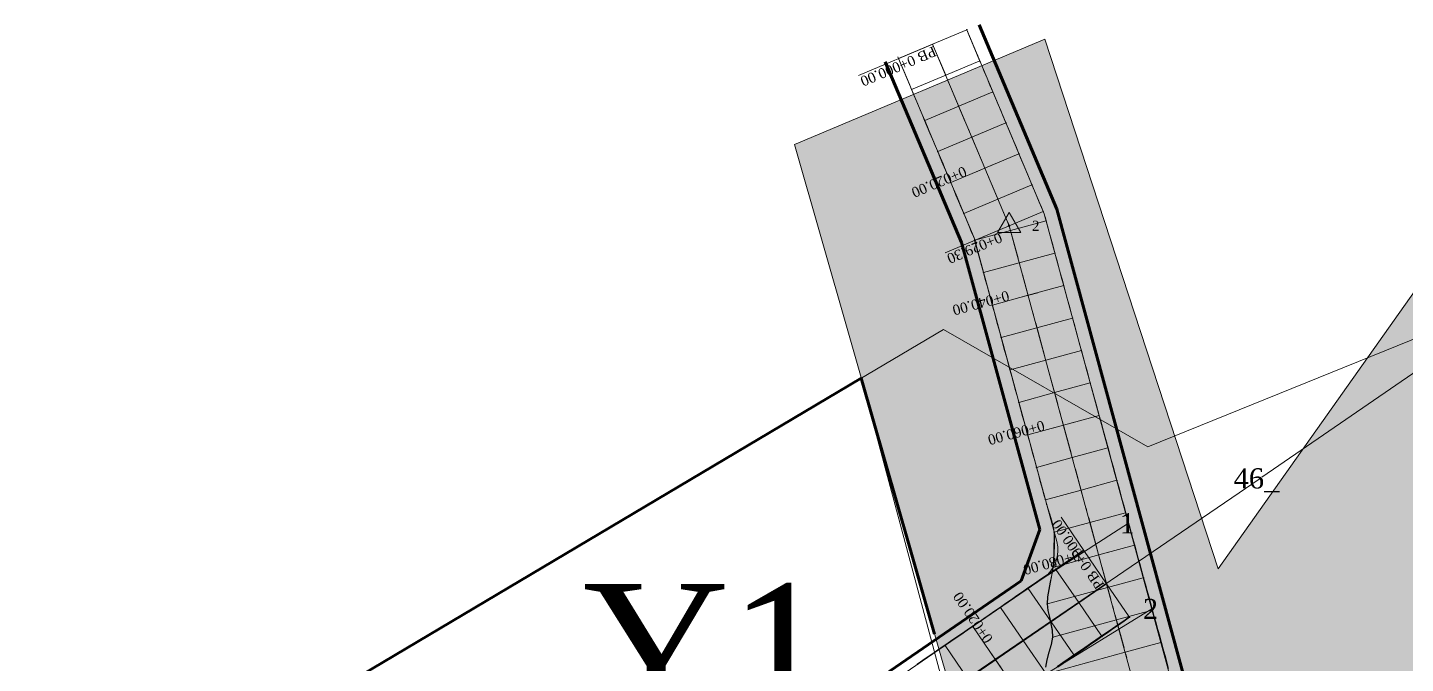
# Model space of a CAD drawing. Header units: metres. Extents: x 478603 to 489313, y 4282657 to 4289463.
# Drawn here: x 480207.3 to 480412.3, y 4287892.3 to 4287986.8 of the extents above; entities that cross this region are included whole.
import ezdxf

# ---------------------------------------------------------------- set-up
doc = ezdxf.new("R2010")
doc.units = ezdxf.units.M
doc.layers.get('0').update_dxf_attribs({"color": 5, "lineweight": 0})
for name, color, linetype, lineweight in [('102', 18, 'Continuous', 50), ('ADAKENARI', 18, 'Continuous', 0), ('EKS_2', 5, 'Continuous', 0), ('EKSENLER', 3, 'Continuous', 0), ('EYLUL_REV', 8, 'Continuous', 0), ('HAT_ENERJI_NAKIL_HAT', 18, 'Continuous', 0), ('HDA_2', 30, 'Continuous', 0), ('HDO_2', 30, 'Continuous', 0), ('K_EKS', 5, 'Continuous', 0), ('K_HDA', 30, 'Continuous', 0), ('K_HDO', 30, 'Continuous', 0), ('K_KDA', 150, 'Continuous', 20), ('K_KDO', 150, 'Continuous', 20), ('K_KYA', 1, 'Continuous', 20), ('K_KYO', 1, 'Continuous', 20), ('K_YKA', 33, 'Continuous', 0), ('K_YKO', 33, 'Continuous', 0), ('KALDIRIM', 11, 'Continuous', 0), ('KYA_2', 1, 'Continuous', 20), ('KYO_2', 1, 'Continuous', 20), ('PL_ALİNMAN', 1, 'Continuous', 0), ('PL_ENKESIT', 1, 'Continuous', 0), ('PL_KM', 4, 'Continuous', 0), ('PL_KMYAZI', 30, 'Continuous', 0), ('PL_SEMBOL', 7, 'Continuous', 0), ('PL_SOME', 7, 'Continuous', 0), ('PL_TOTFKM', 7, 'Continuous', 0), ('RAKORDMAN', 3, 'Continuous', 0), ('REVIZE_ONERI_KAM_SNR', 9, 'Continuous', 0), ('SEV_KYA_HDA', 3, 'Continuous', 0), ('SEV_KYA_YKA', 3, 'Continuous', 0), ('SEV_KYO_HDO', 3, 'Continuous', 0), ('SEV_YKA_KDA', 3, 'Continuous', 0), ('SEV_YKO_KDO', 3, 'Continuous', 0), ('SNR_PLANONAMAA', 233, 'Continuous', 0), ('YKA_2', 33, 'Continuous', 0), ('YKO_2', 33, 'Continuous', 0)]:
    doc.layers.add(name, color=color, linetype=linetype, lineweight=lineweight)
doc.styles.get("Standard").update_dxf_attribs({"font": 'times.ttf'})

# ---------------------------------------------------------------- blocks, each defined once
blk = doc.blocks.new('3')
at = {"layer": 'PL_SEMBOL'}
for p, q in [((0, 2), (-1.75, -1)), ((0.125, 0.125), (-0.125, -0.125)), ((-0.125, 0.125), (0.125, -0.125)), ((1.75, -1), (0, 2)), ((-1.75, -1), (1.75, -1))]:
    blk.add_line(p, q, dxfattribs=at)

msp = doc.modelspace()

# ---------------------------------------------------------------- hatches: boundary and pattern name
at = {"layer": 'REVIZE_ONERI_KAM_SNR'}
msp.add_hatch(color=256, dxfattribs=at).paths.add_polyline_path([(480391.37, 4287736.67), (479958.38, 4287021.55), (479846.66, 4286823.22), (479817.89, 4286807.32), (479678.54, 4286593.14), (479667.02, 4286563.36), (479171.87, 4285664.49), (479060.05, 4285423.5), (478955.18, 4285211.94), (478971.57, 4285181.44), (478973.58, 4285138.06), (478896.83, 4284994.41), (478884.26, 4284953.22), (478871.38, 4284822.15), (478829.64, 4284818.29), (478829.64, 4284859.4), (478806.79, 4284865.48), (478716.87, 4284674.35), (478705.55, 4284645.23), (478602.86, 4284697.15), (478665.09, 4284834.56), (478661.84, 4284859.59), (478721.27, 4284982.03), (478734.09, 4284989.86), (478857.78, 4285241.35), (478838.86, 4285277.85), (478831.67, 4285382.6), (478866.61, 4285387.39), (478882.65, 4285289.09), (479341.44, 4286225.89), (479492.42, 4286515.34), (479668.69, 4286852.71), (479834.72, 4287134.36), (480316.15, 4287820.51), (480353.75, 4287856.55), (480321.39, 4287969.42), (480358.64, 4287985.06), (480384.47, 4287906.35), (480463.86, 4288018.44), (480598.66, 4288207.44), (480775.09, 4288481.28), (480856.22, 4288581.77), (481195.87, 4289025.92), (481277.92, 4288967.09), (481191.32, 4288856.62), (480684.78, 4288177.97), (480420.91, 4287781.11), (480447.15, 4287667.53), (480456.56, 4287584.46), (480422.31, 4287581.55), (480417.61, 4287623.09), (480404.49, 4287679.88)])

# ---------------------------------------------------------------- linework, layer by layer
at = {"layer": '102'}
msp.add_line((480209.66, 4287862.51), (480331.35, 4287934.69), dxfattribs=at)
at = {"layer": 'ADAKENARI', "lineweight": 158}
for p, q in [((480360.46, 4287959.78), (480348.9, 4287987.19)), ((480334.92, 4287981.72), (480346.25, 4287954.87)), ((480430.83, 4287701.36), (480360.46, 4287959.78)), ((480346.25, 4287954.87), (480357.94, 4287912.19)), ((480357.94, 4287912.19), (480355.14, 4287904.54)), ((480355.14, 4287904.54), (479878.29, 4287578.03))]:
    msp.add_line(p, q, dxfattribs=at)
at = {"layer": 'ADAKENARI', "lineweight": 100}
for p, q in [((480338.49, 4287909.79), (480331.35, 4287934.69)), ((480342.26, 4287896.63), (480338.49, 4287909.79))]:
    msp.add_line(p, q, dxfattribs=at)
at = {"layer": 'EKS_2'}
for p in [(480367.84, 4287904.14, 948.43), (480363.71, 4287901.32, 948.29), (480359.58, 4287898.49, 948.16), (480355.46, 4287895.67, 948.02), (480351.33, 4287892.84, 947.88)]:
    msp.add_point(p, dxfattribs=at)
at = {"layer": 'EKSENLER'}
for p, q in [((480353.35, 4287957.33), (480341.97, 4287984.32)), ((480423.55, 4287699.54), (480353.35, 4287957.33)), ((480367.84, 4287904.14), (479880.57, 4287570.5))]:
    msp.add_line(p, q, dxfattribs=at)
at = {"layer": 'EYLUL_REV'}
msp.add_polyline3d([(480471.2, 4287963.81, 0), (480411.06, 4287939.5, 0), (480373.98, 4287924.5, 0), (480343.57, 4287941.93, 0), (480328.51, 4287933.01, 0), (480209.66, 4287862.51, 0), (480158.62, 4287831.09, 0), (480107.09, 4287807.39, 0), (480075.62, 4287803.99, 0), (480036.9, 4287812.39, 0), (480027.31, 4287755.83, 0), (480036.68, 4287750.07, 0), (480014.07, 4287680.27, 0), (479997.78, 4287687.52, 0), (479973.31, 4287684.95, 0), (479956.49, 4287684.74, 0), (479950.87, 4287676.06, 0), (479887.55, 4287640.8, 0), (479851.11, 4287601.91, 0)], dxfattribs=at)
at = {"layer": 'HAT_ENERJI_NAKIL_HAT'}
for p, q in [((480548.88, 4288028.54, 119.22), (480390.96, 4287919.96, 119.22)), ((480390.69, 4287919.79, 119.22), (480231.92, 4287811.6, 119.22))]:
    msp.add_line(p, q, dxfattribs=at)
at = {"layer": 'HDA_2'}
msp.add_polyline3d([(480364.44, 4287909.1, 948.26), (480363.61, 4287908.54, 948.23), (480362.79, 4287907.97, 948.2), (480361.96, 4287907.41, 948.18), (480361.14, 4287906.84, 948.15), (480360.31, 4287906.28, 948.12), (480359.49, 4287905.71, 948.09), (480358.66, 4287905.15, 948.07), (480357.84, 4287904.58, 948.04), (480357.01, 4287904.02, 948.01), (480356.19, 4287903.45, 947.99), (480355.36, 4287902.89, 947.96), (480354.54, 4287902.32, 947.93), (480353.71, 4287901.76, 947.9), (480352.89, 4287901.19, 947.88), (480352.06, 4287900.63, 947.85), (480351.24, 4287900.06, 947.82), (480350.41, 4287899.5, 947.79), (480349.59, 4287898.93, 947.77), (480348.76, 4287898.37, 947.74), (480347.94, 4287897.8, 947.71), (480347.11, 4287897.24, 947.68), (480346.29, 4287896.67, 947.66), (480345.46, 4287896.11, 947.63), (480344.64, 4287895.54, 947.6), (480343.81, 4287894.98, 947.58), (480342.99, 4287894.41, 947.55), (480342.16, 4287893.85, 947.52), (480341.34, 4287893.28, 947.49), (480340.51, 4287892.72, 947.47), (480339.69, 4287892.15, 947.44)], dxfattribs=at)
for p in [(480364.44, 4287909.1, 948.26), (480360.31, 4287906.28, 948.12), (480356.19, 4287903.45, 947.99), (480352.06, 4287900.63, 947.85), (480347.94, 4287897.8, 947.71), (480343.81, 4287894.98, 947.58)]:
    msp.add_point(p, dxfattribs=at)
at = {"layer": 'HDO_2'}
msp.add_polyline3d([(480371.23, 4287899.18, 948.26), (480370.41, 4287898.62, 948.23), (480369.58, 4287898.05, 948.2), (480368.76, 4287897.49, 948.18), (480367.93, 4287896.92, 948.15), (480367.11, 4287896.36, 948.12), (480366.28, 4287895.79, 948.09), (480365.46, 4287895.23, 948.07), (480364.63, 4287894.66, 948.04), (480363.8, 4287894.1, 948.01), (480362.98, 4287893.53, 947.99), (480362.15, 4287892.97, 947.96), (480361.33, 4287892.4, 947.93), (480360.5, 4287891.84, 947.9)], dxfattribs=at)
for p in [(480371.23, 4287899.18, 948.26), (480367.11, 4287896.36, 948.12), (480362.98, 4287893.53, 947.99)]:
    msp.add_point(p, dxfattribs=at)
at = {"layer": 'K_EKS'}
for p in [(480341.97, 4287984.32, 947.52), (480343.91, 4287979.71, 947.57), (480345.85, 4287975.11, 947.63), (480347.8, 4287970.5, 947.68), (480349.74, 4287965.89, 947.74), (480351.68, 4287961.29, 947.79), (480353.35, 4287957.33, 947.84), (480353.54, 4287956.65, 947.84), (480354.85, 4287951.82, 947.9), (480356.17, 4287947, 947.95), (480357.48, 4287942.18, 948.01), (480358.8, 4287937.35, 948.06), (480360.11, 4287932.53, 948.11), (480361.43, 4287927.7, 948.17), (480362.74, 4287922.88, 948.22), (480364.06, 4287918.06, 948.28), (480365.37, 4287913.23, 948.35), (480366.69, 4287908.41, 948.46), (480368, 4287903.58, 948.58), (480369.32, 4287898.76, 948.73), (480370.63, 4287893.94, 948.91)]:
    msp.add_point(p, dxfattribs=at)
at = {"layer": 'K_HDA'}
msp.add_polyline3d([(480360.02, 4287911.88, 948.29), (480360.05, 4287911.78, 948.19), (480360.03, 4287910.74, 948.21), (480360.02, 4287909.7, 948.22), (480360, 4287908.66, 948.24), (480359.97, 4287907.61, 948.25), (480359.88, 4287906.55, 948.27), (480359.72, 4287905.47, 948.28), (480359.51, 4287904.38, 948.3), (480359.3, 4287903.28, 948.32), (480359.12, 4287902.2, 948.33), (480359.05, 4287901.14, 948.35), (480359.16, 4287900.14, 948.38), (480359.38, 4287899.16, 948.4), (480359.61, 4287898.19, 948.43), (480359.81, 4287897.2, 948.46), (480359.86, 4287896.18, 948.49), (480359.65, 4287895.09, 948.51), (480359.31, 4287893.96, 948.54), (480358.98, 4287892.83, 948.57), (480358.81, 4287891.75, 948.6)], dxfattribs=at)
for p in [(480360.05, 4287911.78, 948.19), (480359.88, 4287906.55, 948.27), (480359.05, 4287901.14, 948.35), (480359.86, 4287896.18, 948.49)]:
    msp.add_point(p, dxfattribs=at)
at = {"layer": 'K_HDO'}
for points in [[(480347.05, 4287986.46, 947.36), (480348.11, 4287983.95, 947.47)], [(480367.38, 4287926.82, 948.1), (480368.06, 4287924.33, 948.06), (480368.32, 4287923.36, 948.07), (480368.58, 4287922.4, 948.08), (480368.85, 4287921.43, 948.09), (480369.11, 4287920.47, 948.11), (480369.37, 4287919.5, 948.12), (480369.64, 4287918.54, 948.13), (480369.9, 4287917.57, 948.15), (480370.16, 4287916.61, 948.16), (480370.42, 4287915.65, 948.18), (480370.69, 4287914.68, 948.19), (480370.95, 4287913.72, 948.21), (480371.21, 4287912.75, 948.24), (480371.48, 4287911.79, 948.26), (480371.74, 4287910.82, 948.28), (480372, 4287909.86, 948.3), (480372.27, 4287908.89, 948.32), (480372.53, 4287907.93, 948.35), (480372.79, 4287906.96, 948.37), (480373.05, 4287906, 948.4), (480373.32, 4287905.03, 948.42), (480373.58, 4287904.07, 948.45), (480373.84, 4287903.1, 948.48), (480374.11, 4287902.14, 948.51), (480374.37, 4287901.17, 948.54), (480374.63, 4287900.21, 948.57), (480374.89, 4287899.24, 948.61), (480375.16, 4287898.28, 948.64), (480375.42, 4287897.31, 948.68), (480375.68, 4287896.35, 948.71), (480375.95, 4287895.38, 948.75), (480376.21, 4287894.42, 948.79), (480376.47, 4287893.45, 948.83), (480376.74, 4287892.49, 948.87), (480377, 4287891.52, 948.91)]]:
    msp.add_polyline3d(points, dxfattribs=at)
for p in [(480347.05, 4287986.46, 947.36), (480368.06, 4287924.33, 948.06), (480369.37, 4287919.5, 948.12), (480370.69, 4287914.68, 948.19), (480372, 4287909.86, 948.3), (480373.32, 4287905.03, 948.42), (480374.63, 4287900.21, 948.57), (480375.95, 4287895.38, 948.75)]:
    msp.add_point(p, dxfattribs=at)
at = {"layer": 'K_KDA'}
msp.add_polyline3d([(480336.9, 4287982.18, 947.35), (480337.29, 4287981.26, 947.34), (480337.67, 4287980.34, 947.34), (480338.06, 4287979.42, 947.33), (480338.45, 4287978.49, 947.32), (480338.84, 4287977.57, 947.32), (480339.22, 4287976.65, 947.31), (480339.61, 4287975.73, 947.31), (480340, 4287974.81, 947.31), (480340.39, 4287973.89, 947.3), (480340.78, 4287972.96, 947.3), (480341.16, 4287972.04, 947.3), (480341.55, 4287971.12, 947.29), (480341.94, 4287970.2, 947.29), (480342.33, 4287969.28, 947.29), (480342.72, 4287968.36, 947.29), (480343.1, 4287967.44, 947.29), (480343.49, 4287966.51, 947.29), (480343.88, 4287965.59, 947.29), (480344.27, 4287964.67, 947.3), (480344.66, 4287963.75, 947.3), (480345.05, 4287962.83, 947.3), (480345.44, 4287961.9, 947.31), (480345.83, 4287960.98, 947.31), (480346.21, 4287960.06, 947.31), (480346.6, 4287959.14, 947.31), (480346.98, 4287958.24, 947.31), (480347.35, 4287957.35, 947.32), (480347.71, 4287956.49, 947.32), (480348.04, 4287955.72, 947.32), (480348.27, 4287955.18, 947.32), (480348.32, 4287955.06, 947.32), (480348.28, 4287955.16, 947.32), (480348.22, 4287955.31, 947.32), (480348.18, 4287955.38, 947.32), (480348.21, 4287955.2, 947.32), (480348.39, 4287954.51, 947.33), (480348.65, 4287953.55, 947.33), (480348.94, 4287952.5, 947.34), (480349.24, 4287951.42, 947.35), (480349.52, 4287950.37, 947.36), (480349.8, 4287949.37, 947.37), (480350.06, 4287948.41, 947.38), (480350.32, 4287947.45, 947.39), (480350.58, 4287946.5, 947.4), (480350.84, 4287945.55, 947.41), (480351.1, 4287944.59, 947.42), (480351.36, 4287943.62, 947.43), (480351.63, 4287942.66, 947.45), (480351.89, 4287941.69, 947.46), (480352.15, 4287940.72, 947.47), (480352.42, 4287939.76, 947.49), (480352.68, 4287938.79, 947.52), (480352.94, 4287937.83, 947.54), (480353.21, 4287936.86, 947.56), (480353.47, 4287935.9, 947.59), (480353.73, 4287934.93, 947.6), (480354, 4287933.97, 947.62), (480354.26, 4287933.01, 947.64), (480354.52, 4287932.04, 947.65), (480354.78, 4287931.08, 947.67), (480355.05, 4287930.11, 947.69), (480355.31, 4287929.14, 947.71), (480355.57, 4287928.18, 947.73), (480355.84, 4287927.21, 947.75), (480356.1, 4287926.25, 947.77), (480356.36, 4287925.3, 947.81), (480356.62, 4287924.34, 947.84), (480356.88, 4287923.38, 947.87), (480357.15, 4287922.42, 947.9), (480357.42, 4287921.43, 947.93), (480357.7, 4287920.4, 947.97), (480357.99, 4287919.35, 948), (480358.27, 4287918.32, 948.04), (480358.53, 4287917.36, 948.07), (480358.74, 4287916.61, 948.09), (480358.84, 4287916.23, 948.14), (480358.89, 4287916.06, 948.16), (480358.91, 4287915.97, 948.17), (480358.93, 4287915.9, 948.17), (480358.95, 4287915.84, 948.18)], dxfattribs=at)
for p in [(480336.9, 4287982.18, 947.35), (480338.84, 4287977.57, 947.32), (480340.78, 4287972.96, 947.3), (480342.72, 4287968.36, 947.29), (480344.66, 4287963.75, 947.3), (480346.6, 4287959.14, 947.31), (480348.21, 4287955.2, 947.32), (480348.27, 4287955.18, 947.32), (480349.52, 4287950.37, 947.36), (480350.84, 4287945.55, 947.41), (480352.15, 4287940.72, 947.47), (480353.47, 4287935.9, 947.59), (480354.78, 4287931.08, 947.67), (480356.1, 4287926.25, 947.77), (480357.42, 4287921.43, 947.93), (480358.74, 4287916.61, 948.09)]:
    msp.add_point(p, dxfattribs=at)
at = {"layer": 'K_KDO'}
msp.add_polyline3d([(480348.96, 4287981.9, 947.46), (480348.92, 4287982, 947.45), (480348.88, 4287982.08, 947.45), (480348.86, 4287982.14, 947.44), (480348.87, 4287982.11, 947.44), (480348.98, 4287981.85, 947.41), (480349.27, 4287981.17, 947.4), (480349.65, 4287980.25, 947.39), (480350.07, 4287979.26, 947.37), (480350.5, 4287978.24, 947.35), (480350.92, 4287977.24, 947.33), (480351.32, 4287976.29, 947.32), (480351.71, 4287975.37, 947.3), (480352.1, 4287974.46, 947.28), (480352.48, 4287973.55, 947.26), (480352.87, 4287972.64, 947.24), (480353.25, 4287971.72, 947.22), (480353.64, 4287970.8, 947.19), (480354.03, 4287969.88, 947.17), (480354.42, 4287968.95, 947.14), (480354.81, 4287968.03, 947.11), (480355.2, 4287967.1, 947.12), (480355.59, 4287966.18, 947.12), (480355.98, 4287965.25, 947.12), (480356.37, 4287964.33, 947.12), (480356.75, 4287963.42, 947.12), (480357.13, 4287962.55, 947.13), (480357.49, 4287961.69, 947.15), (480357.84, 4287960.86, 947.16), (480358.16, 4287960.09, 947.18), (480358.42, 4287959.47, 947.19), (480358.56, 4287959.12, 947.19), (480358.62, 4287958.91, 947.2), (480358.67, 4287958.74, 947.2), (480358.74, 4287958.51, 947.21), (480358.85, 4287958.09, 947.21), (480359.05, 4287957.33, 947.23), (480359.32, 4287956.37, 947.26), (480359.6, 4287955.34, 947.28), (480359.88, 4287954.3, 947.31), (480360.16, 4287953.27, 947.33), (480360.43, 4287952.28, 947.35), (480360.69, 4287951.31, 947.36), (480360.96, 4287950.36, 947.38), (480361.22, 4287949.4, 947.39), (480361.48, 4287948.45, 947.41), (480361.74, 4287947.48, 947.43), (480362, 4287946.52, 947.45), (480362.26, 4287945.55, 947.47), (480362.53, 4287944.59, 947.49), (480362.79, 4287943.62, 947.51), (480363.05, 4287942.66, 947.54), (480363.32, 4287941.69, 947.57), (480363.58, 4287940.72, 947.6), (480363.84, 4287939.76, 947.63), (480364.11, 4287938.8, 947.66), (480364.37, 4287937.84, 947.7), (480364.63, 4287936.89, 947.73), (480364.89, 4287935.93, 947.76), (480365.15, 4287934.97, 947.79), (480365.42, 4287933.97, 947.83), (480365.7, 4287932.93, 947.86), (480365.99, 4287931.87, 947.9), (480366.28, 4287930.82, 947.93), (480366.54, 4287929.87, 947.97), (480366.73, 4287929.15, 947.99), (480366.81, 4287928.87, 948.02), (480366.82, 4287928.84, 948.03), (480366.8, 4287928.89, 948.04), (480366.78, 4287928.97, 948.05), (480366.76, 4287929.07, 948.06)], dxfattribs=at)
for p in [(480348.98, 4287981.85, 947.41), (480350.92, 4287977.24, 947.33), (480352.87, 4287972.64, 947.24), (480354.81, 4287968.03, 947.11), (480356.75, 4287963.42, 947.12), (480358.42, 4287959.47, 947.19), (480358.85, 4287958.09, 947.21), (480360.16, 4287953.27, 947.33), (480361.48, 4287948.45, 947.41), (480362.79, 4287943.62, 947.51), (480364.11, 4287938.8, 947.66), (480365.42, 4287933.97, 947.83), (480366.73, 4287929.15, 947.99)]:
    msp.add_point(p, dxfattribs=at)
at = {"layer": 'K_KYA'}
msp.add_polyline3d([(480358.95, 4287915.84, 948.18), (480359.19, 4287915.06, 948.2), (480359.44, 4287914.27, 948.22), (480359.67, 4287913.47, 948.24), (480359.88, 4287912.65, 948.26), (480360.04, 4287911.78, 948.29), (480360.08, 4287910.8, 948.33), (480360.07, 4287909.76, 948.37), (480360.03, 4287908.7, 948.41), (480359.97, 4287907.63, 948.45), (480359.86, 4287906.55, 948.5), (480359.68, 4287905.46, 948.57), (480359.47, 4287904.36, 948.64), (480359.25, 4287903.27, 948.72), (480359.07, 4287902.18, 948.79), (480359, 4287901.13, 948.86), (480359.11, 4287900.13, 948.87), (480359.33, 4287899.15, 948.88), (480359.57, 4287898.18, 948.89), (480359.77, 4287897.19, 948.91), (480359.82, 4287896.17, 948.92), (480359.61, 4287895.08, 948.95), (480359.27, 4287893.95, 948.99), (480358.94, 4287892.82, 949.03), (480358.76, 4287891.74, 949.06)], dxfattribs=at)
for p in [(480360.04, 4287911.78, 948.29), (480359.86, 4287906.55, 948.5), (480359, 4287901.13, 948.86), (480359.82, 4287896.17, 948.92)]:
    msp.add_point(p, dxfattribs=at)
at = {"layer": 'K_KYO'}
for points in [[(480347.06, 4287986.47, 947.48), (480348.96, 4287981.9, 947.46)], [(480366.76, 4287929.07, 948.06), (480367.02, 4287928.12, 948.08), (480367.28, 4287927.18, 948.1), (480367.54, 4287926.23, 948.12), (480367.8, 4287925.28, 948.14), (480368.07, 4287924.33, 948.16), (480368.33, 4287923.37, 948.18), (480368.59, 4287922.41, 948.2), (480368.86, 4287921.44, 948.22), (480369.12, 4287920.47, 948.24), (480369.39, 4287919.51, 948.26), (480369.65, 4287918.54, 948.29), (480369.91, 4287917.58, 948.31), (480370.18, 4287916.61, 948.34), (480370.44, 4287915.65, 948.36), (480370.71, 4287914.69, 948.39), (480370.97, 4287913.72, 948.44), (480371.24, 4287912.76, 948.49), (480371.5, 4287911.79, 948.54), (480371.77, 4287910.83, 948.59), (480372.04, 4287909.87, 948.64), (480372.3, 4287908.9, 948.69), (480372.57, 4287907.94, 948.73), (480372.83, 4287906.97, 948.78), (480373.1, 4287906.01, 948.83), (480373.36, 4287905.04, 948.88), (480373.63, 4287904.08, 948.94), (480373.89, 4287903.12, 949), (480374.16, 4287902.15, 949.05), (480374.42, 4287901.19, 949.11), (480374.69, 4287900.22, 949.17), (480374.95, 4287899.26, 949.22), (480375.22, 4287898.3, 949.27), (480375.48, 4287897.33, 949.32), (480375.75, 4287896.37, 949.37), (480376.01, 4287895.4, 949.42), (480376.28, 4287894.44, 949.48), (480376.54, 4287893.47, 949.53), (480376.81, 4287892.51, 949.59), (480377.07, 4287891.54, 949.65)]]:
    msp.add_polyline3d(points, dxfattribs=at)
for p in [(480347.06, 4287986.47, 947.48), (480368.07, 4287924.33, 948.16), (480369.39, 4287919.51, 948.26), (480370.71, 4287914.69, 948.39), (480372.04, 4287909.87, 948.64), (480373.36, 4287905.04, 948.88), (480374.69, 4287900.22, 949.17), (480376.01, 4287895.4, 949.42)]:
    msp.add_point(p, dxfattribs=at)
at = {"layer": 'K_YKA'}
msp.add_polyline3d([(480336.9, 4287982.18, 947.41), (480337.29, 4287981.26, 947.42), (480337.68, 4287980.34, 947.43), (480338.07, 4287979.42, 947.44), (480338.46, 4287978.5, 947.45), (480338.84, 4287977.58, 947.46), (480339.23, 4287976.65, 947.48), (480339.62, 4287975.73, 947.49), (480340.01, 4287974.81, 947.5), (480340.4, 4287973.89, 947.51), (480340.79, 4287972.97, 947.52), (480341.18, 4287972.05, 947.53), (480341.56, 4287971.13, 947.54), (480341.95, 4287970.2, 947.55), (480342.34, 4287969.28, 947.56), (480342.73, 4287968.36, 947.57), (480343.12, 4287967.44, 947.58), (480343.51, 4287966.52, 947.59), (480343.9, 4287965.6, 947.6), (480344.28, 4287964.68, 947.62), (480344.67, 4287963.75, 947.63), (480345.06, 4287962.83, 947.64), (480345.45, 4287961.91, 947.65), (480345.84, 4287960.98, 947.66), (480346.23, 4287960.06, 947.67), (480346.62, 4287959.15, 947.68), (480347, 4287958.24, 947.69), (480347.37, 4287957.36, 947.7), (480347.73, 4287956.5, 947.71), (480348.06, 4287955.73, 947.72), (480348.28, 4287955.19, 947.73), (480348.34, 4287955.07, 947.73), (480348.3, 4287955.17, 947.73), (480348.24, 4287955.31, 947.73), (480348.2, 4287955.39, 947.73), (480348.23, 4287955.2, 947.73), (480348.41, 4287954.52, 947.74), (480348.67, 4287953.56, 947.75), (480348.96, 4287952.51, 947.76), (480349.26, 4287951.43, 947.78), (480349.55, 4287950.38, 947.79), (480349.82, 4287949.38, 947.8), (480350.08, 4287948.41, 947.81), (480350.34, 4287947.46, 947.82), (480350.6, 4287946.51, 947.83), (480350.86, 4287945.55, 947.84), (480351.12, 4287944.59, 947.85), (480351.38, 4287943.63, 947.86), (480351.65, 4287942.66, 947.87), (480351.91, 4287941.69, 947.88), (480352.17, 4287940.73, 947.9), (480352.44, 4287939.76, 947.91), (480352.7, 4287938.8, 947.92), (480352.96, 4287937.83, 947.93), (480353.22, 4287936.87, 947.94), (480353.49, 4287935.9, 947.95), (480353.75, 4287934.94, 947.96), (480354.01, 4287933.97, 947.97), (480354.27, 4287933.01, 947.98), (480354.54, 4287932.04, 947.99), (480354.8, 4287931.08, 948), (480355.06, 4287930.11, 948.01), (480355.33, 4287929.15, 948.02), (480355.59, 4287928.18, 948.04), (480355.85, 4287927.22, 948.05), (480356.11, 4287926.26, 948.06), (480356.37, 4287925.3, 948.07), (480356.63, 4287924.34, 948.08), (480356.9, 4287923.39, 948.09), (480357.16, 4287922.42, 948.1), (480357.43, 4287921.43, 948.11), (480357.71, 4287920.4, 948.12), (480357.99, 4287919.35, 948.13), (480358.27, 4287918.32, 948.15), (480358.54, 4287917.36, 948.16), (480358.74, 4287916.61, 948.17), (480358.85, 4287916.22, 948.17), (480358.9, 4287916.04, 948.18), (480358.93, 4287915.93, 948.18), (480358.95, 4287915.86, 948.18), (480358.95, 4287915.84, 948.18), (480358.93, 4287915.9, 948.18), (480358.91, 4287915.98, 948.18), (480358.88, 4287916.05, 948.18), (480358.88, 4287916.05, 948.18), (480358.95, 4287915.84, 948.18), (480359.13, 4287915.27, 948.19), (480359.38, 4287914.48, 948.2), (480359.63, 4287913.62, 948.22), (480359.88, 4287912.72, 948.23), (480360.06, 4287911.78, 948.24), (480360.11, 4287910.78, 948.26), (480360.1, 4287909.74, 948.27), (480360.06, 4287908.68, 948.29), (480360, 4287907.62, 948.3), (480359.89, 4287906.56, 948.32), (480359.72, 4287905.47, 948.33), (480359.51, 4287904.38, 948.35), (480359.3, 4287903.28, 948.37), (480359.13, 4287902.2, 948.38), (480359.06, 4287901.15, 948.4), (480359.17, 4287900.14, 948.43), (480359.39, 4287899.16, 948.45), (480359.62, 4287898.19, 948.48), (480359.82, 4287897.21, 948.51), (480359.87, 4287896.18, 948.54), (480359.66, 4287895.09, 948.56), (480359.32, 4287893.96, 948.59), (480358.99, 4287892.84, 948.62), (480358.82, 4287891.75, 948.65)], dxfattribs=at)
for p in [(480336.9, 4287982.18, 947.41), (480338.84, 4287977.58, 947.46), (480340.79, 4287972.97, 947.52), (480342.73, 4287968.36, 947.57), (480344.67, 4287963.75, 947.63), (480346.62, 4287959.15, 947.68), (480348.23, 4287955.2, 947.73), (480348.28, 4287955.19, 947.73), (480349.55, 4287950.38, 947.79), (480350.86, 4287945.55, 947.84), (480352.17, 4287940.73, 947.9), (480353.49, 4287935.9, 947.95), (480354.8, 4287931.08, 948), (480356.11, 4287926.26, 948.06), (480357.43, 4287921.43, 948.11), (480358.74, 4287916.61, 948.17), (480360.06, 4287911.78, 948.24), (480359.89, 4287906.56, 948.32), (480359.06, 4287901.15, 948.4), (480359.87, 4287896.18, 948.54)]:
    msp.add_point(p, dxfattribs=at)
at = {"layer": 'K_YKO'}
msp.add_polyline3d([(480347.04, 4287986.46, 947.41), (480347.46, 4287985.44, 947.42), (480347.89, 4287984.44, 947.43), (480348.3, 4287983.46, 947.45), (480348.68, 4287982.57, 947.46), (480348.96, 4287981.9, 947.46), (480349.06, 4287981.66, 947.46), (480349.07, 4287981.64, 947.46), (480349.04, 4287981.71, 947.46), (480349, 4287981.8, 947.46), (480348.96, 4287981.9, 947.46), (480348.92, 4287982, 947.46), (480348.88, 4287982.09, 947.46), (480348.86, 4287982.14, 947.46), (480348.87, 4287982.11, 947.46), (480348.98, 4287981.85, 947.46), (480349.27, 4287981.16, 947.47), (480349.65, 4287980.25, 947.48), (480350.07, 4287979.25, 947.49), (480350.5, 4287978.24, 947.51), (480350.92, 4287977.24, 947.52), (480351.32, 4287976.29, 947.53), (480351.71, 4287975.37, 947.54), (480352.1, 4287974.46, 947.55), (480352.48, 4287973.55, 947.56), (480352.87, 4287972.64, 947.57), (480353.25, 4287971.72, 947.58), (480353.64, 4287970.8, 947.59), (480354.03, 4287969.88, 947.6), (480354.42, 4287968.95, 947.62), (480354.81, 4287968.03, 947.63), (480355.2, 4287967.1, 947.64), (480355.59, 4287966.17, 947.65), (480355.98, 4287965.25, 947.66), (480356.37, 4287964.33, 947.67), (480356.75, 4287963.42, 947.68), (480357.12, 4287962.55, 947.69), (480357.49, 4287961.69, 947.7), (480357.84, 4287960.86, 947.71), (480358.16, 4287960.09, 947.72), (480358.42, 4287959.46, 947.73), (480358.55, 4287959.12, 947.73), (480358.62, 4287958.91, 947.73), (480358.67, 4287958.74, 947.73), (480358.73, 4287958.51, 947.73), (480358.84, 4287958.09, 947.73), (480359.05, 4287957.33, 947.74), (480359.31, 4287956.37, 947.75), (480359.59, 4287955.34, 947.76), (480359.88, 4287954.3, 947.78), (480360.16, 4287953.27, 947.79), (480360.43, 4287952.28, 947.8), (480360.69, 4287951.31, 947.81), (480360.95, 4287950.36, 947.82), (480361.21, 4287949.4, 947.83), (480361.47, 4287948.45, 947.84), (480361.74, 4287947.48, 947.85), (480362, 4287946.52, 947.86), (480362.26, 4287945.55, 947.87), (480362.53, 4287944.59, 947.88), (480362.79, 4287943.62, 947.9), (480363.05, 4287942.66, 947.91), (480363.32, 4287941.69, 947.92), (480363.58, 4287940.72, 947.93), (480363.84, 4287939.76, 947.94), (480364.1, 4287938.8, 947.95), (480364.36, 4287937.84, 947.96), (480364.62, 4287936.89, 947.97), (480364.88, 4287935.93, 947.98), (480365.15, 4287934.97, 947.99), (480365.42, 4287933.97, 948), (480365.7, 4287932.93, 948.01), (480365.99, 4287931.87, 948.03), (480366.28, 4287930.83, 948.04), (480366.54, 4287929.87, 948.05), (480366.73, 4287929.15, 948.06), (480366.81, 4287928.87, 948.06), (480366.82, 4287928.84, 948.06), (480366.8, 4287928.89, 948.06), (480366.78, 4287928.97, 948.06), (480366.76, 4287929.07, 948.06), (480366.73, 4287929.18, 948.06), (480366.7, 4287929.28, 948.06), (480366.68, 4287929.35, 948.06), (480366.69, 4287929.33, 948.06), (480366.76, 4287929.07, 948.06), (480366.95, 4287928.37, 948.07), (480367.2, 4287927.43, 948.08), (480367.48, 4287926.4, 948.09), (480367.77, 4287925.36, 948.1), (480368.05, 4287924.33, 948.11), (480368.32, 4287923.33, 948.12), (480368.58, 4287922.37, 948.13), (480368.84, 4287921.41, 948.14), (480369.1, 4287920.46, 948.16), (480369.36, 4287919.5, 948.17), (480369.63, 4287918.54, 948.18), (480369.89, 4287917.58, 948.2), (480370.15, 4287916.61, 948.21), (480370.41, 4287915.64, 948.23), (480370.68, 4287914.68, 948.24), (480370.94, 4287913.71, 948.26), (480371.2, 4287912.75, 948.29), (480371.47, 4287911.78, 948.31), (480371.73, 4287910.82, 948.33), (480371.99, 4287909.85, 948.35), (480372.26, 4287908.89, 948.37), (480372.52, 4287907.92, 948.4), (480372.78, 4287906.96, 948.42), (480373.04, 4287905.99, 948.45), (480373.31, 4287905.03, 948.47), (480373.57, 4287904.06, 948.5), (480373.83, 4287903.1, 948.53), (480374.1, 4287902.14, 948.56), (480374.36, 4287901.17, 948.59), (480374.62, 4287900.21, 948.62), (480374.89, 4287899.24, 948.66), (480375.15, 4287898.28, 948.69), (480375.41, 4287897.31, 948.73), (480375.67, 4287896.35, 948.76), (480375.94, 4287895.38, 948.8), (480376.2, 4287894.42, 948.84), (480376.46, 4287893.45, 948.88), (480376.73, 4287892.49, 948.92), (480376.99, 4287891.52, 948.96)], dxfattribs=at)
for p in [(480347.04, 4287986.46, 947.41), (480348.98, 4287981.85, 947.46), (480350.92, 4287977.24, 947.52), (480352.87, 4287972.64, 947.57), (480354.81, 4287968.03, 947.63), (480356.75, 4287963.42, 947.68), (480358.42, 4287959.46, 947.73), (480358.84, 4287958.09, 947.73), (480360.16, 4287953.27, 947.79), (480361.47, 4287948.45, 947.84), (480362.79, 4287943.62, 947.9), (480364.1, 4287938.8, 947.95), (480365.42, 4287933.97, 948), (480366.73, 4287929.15, 948.06), (480368.05, 4287924.33, 948.11), (480369.36, 4287919.5, 948.17), (480370.68, 4287914.68, 948.24), (480371.99, 4287909.85, 948.35), (480373.31, 4287905.03, 948.47), (480374.62, 4287900.21, 948.62), (480375.94, 4287895.38, 948.8)]:
    msp.add_point(p, dxfattribs=at)
at = {"layer": 'KALDIRIM'}
for p, q in [((480358.56, 4287959.13), (480347.04, 4287986.46)), ((480336.79, 4287982.45), (480348.14, 4287955.53)), ((480428.86, 4287700.98), (480358.56, 4287959.13)), ((480348.14, 4287955.53), (480360.43, 4287910.41)), ((480358.43, 4287904.97), (479877.18, 4287575.45))]:
    msp.add_line(p, q, dxfattribs=at)
msp.add_arc((480355.6, 4287909.1), 5, 304.4004, 15.2331, dxfattribs=at)
at = {"layer": 'KYA_2'}
msp.add_polyline3d([(480364.43, 4287909.12, 948.47), (480363.6, 4287908.56, 948.48), (480362.77, 4287907.99, 948.49), (480361.95, 4287907.43, 948.5), (480361.12, 4287906.87, 948.51), (480360.29, 4287906.31, 948.51), (480359.46, 4287905.75, 948.57), (480358.63, 4287905.2, 948.62), (480357.8, 4287904.64, 948.67), (480356.97, 4287904.08, 948.72), (480356.14, 4287903.52, 948.77), (480355.32, 4287902.95, 948.63), (480354.51, 4287902.37, 948.48), (480353.69, 4287901.79, 948.33), (480352.87, 4287901.22, 948.19), (480352.05, 4287900.64, 948.04), (480351.23, 4287900.08, 948.04), (480350.4, 4287899.51, 948.04), (480349.57, 4287898.95, 948.05), (480348.75, 4287898.39, 948.05), (480347.92, 4287897.83, 948.05), (480347.09, 4287897.27, 948.04), (480346.27, 4287896.71, 948.04), (480345.44, 4287896.14, 948.03), (480344.61, 4287895.58, 948.02), (480343.79, 4287895.01, 948.02), (480342.96, 4287894.45, 947.97), (480342.14, 4287893.88, 947.93), (480341.31, 4287893.32, 947.88), (480340.49, 4287892.75, 947.84), (480339.67, 4287892.18, 947.79)], dxfattribs=at)
for p in [(480364.43, 4287909.12, 948.47), (480360.29, 4287906.31, 948.51), (480356.14, 4287903.52, 948.77), (480352.05, 4287900.64, 948.04), (480347.92, 4287897.83, 948.05), (480343.79, 4287895.01, 948.02)]:
    msp.add_point(p, dxfattribs=at)
at = {"layer": 'KYO_2'}
msp.add_polyline3d([(480371.26, 4287899.14, 948.81), (480370.44, 4287898.57, 948.87), (480369.62, 4287897.99, 948.94), (480368.8, 4287897.42, 949.01), (480367.98, 4287896.85, 949.07), (480367.16, 4287896.28, 949.14), (480366.34, 4287895.71, 949.16), (480365.52, 4287895.14, 949.18), (480364.7, 4287894.57, 949.21), (480363.87, 4287894, 949.23), (480363.05, 4287893.43, 949.26), (480362.23, 4287892.86, 949.22), (480361.4, 4287892.3, 949.19), (480360.58, 4287891.74, 949.16)], dxfattribs=at)
for p in [(480371.26, 4287899.14, 948.81), (480367.16, 4287896.28, 949.14), (480363.05, 4287893.43, 949.26)]:
    msp.add_point(p, dxfattribs=at)
at = {"layer": 'PL_ALİNMAN'}
for p, q in [((480341.97, 4287984.32), (480343.91, 4287979.71)), ((480344.3, 4287978.79), (480344.49, 4287978.33)), ((480344.88, 4287977.41), (480346.83, 4287972.8)), ((480347.21, 4287971.88), (480347.41, 4287971.42)), ((480347.8, 4287970.5), (480349.74, 4287965.89)), ((480350.13, 4287964.97), (480350.32, 4287964.51)), ((480350.71, 4287963.59), (480352.66, 4287958.98)), ((480353.04, 4287958.06), (480353.24, 4287957.6)), ((480353.35, 4287957.33), (480354.67, 4287952.5)), ((480354.93, 4287951.54), (480355.06, 4287951.06)), ((480355.32, 4287950.09), (480356.64, 4287945.27)), ((480356.9, 4287944.3), (480357.03, 4287943.82)), ((480357.3, 4287942.86), (480358.61, 4287938.03)), ((480358.87, 4287937.07), (480359.01, 4287936.58)), ((480359.27, 4287935.62), (480360.58, 4287930.8)), ((480360.85, 4287929.83), (480360.98, 4287929.35)), ((480361.24, 4287928.38), (480362.56, 4287923.56)), ((480362.82, 4287922.59), (480362.95, 4287922.11)), ((480363.21, 4287921.15), (480364.53, 4287916.32)), ((480364.79, 4287915.36), (480364.92, 4287914.88)), ((480365.19, 4287913.91), (480366.5, 4287909.09)), ((480366.76, 4287908.12), (480366.9, 4287907.64)), ((480367.16, 4287906.68), (480368.47, 4287901.85)), ((480367.84, 4287904.14), (480363.71, 4287901.32)), ((480361.65, 4287899.91), (480357.52, 4287897.08)), ((480362.88, 4287900.75), (480362.47, 4287900.47)), ((480368.74, 4287900.89), (480368.87, 4287900.4)), ((480369.13, 4287899.44), (480370.45, 4287894.62)), ((480355.46, 4287895.67), (480351.33, 4287892.84)), ((480356.7, 4287896.52), (480356.28, 4287896.23)), ((480370.71, 4287893.65), (480370.84, 4287893.17))]:
    msp.add_line(p, q, dxfattribs=at)
at = {"layer": 'PL_ENKESIT'}
for points in [[(480347.06, 4287986.47, 947.48), (480347.05, 4287986.46, 947.36), (480347.04, 4287986.46, 947.41), (480341.97, 4287984.32, 947.52), (480336.9, 4287982.18, 947.41), (480336.9, 4287982.18, 947.35)], [(480348.98, 4287981.85, 947.41), (480348.98, 4287981.85, 947.46), (480343.91, 4287979.71, 947.57), (480338.84, 4287977.58, 947.46), (480338.84, 4287977.57, 947.32)], [(480350.92, 4287977.24, 947.33), (480350.92, 4287977.24, 947.52), (480345.85, 4287975.11, 947.63), (480340.79, 4287972.97, 947.52), (480340.78, 4287972.96, 947.3)], [(480352.87, 4287972.64, 947.24), (480352.87, 4287972.64, 947.57), (480347.8, 4287970.5, 947.68), (480342.73, 4287968.36, 947.57), (480342.72, 4287968.36, 947.29)], [(480354.81, 4287968.03, 947.11), (480354.81, 4287968.03, 947.63), (480349.74, 4287965.89, 947.74), (480344.67, 4287963.75, 947.63), (480344.66, 4287963.75, 947.3)], [(480356.75, 4287963.42, 947.12), (480356.75, 4287963.42, 947.68), (480351.68, 4287961.29, 947.79), (480346.62, 4287959.15, 947.68), (480346.6, 4287959.14, 947.31)], [(480358.42, 4287959.47, 947.19), (480358.42, 4287959.46, 947.73), (480353.35, 4287957.33, 947.84), (480348.28, 4287955.19, 947.73), (480348.27, 4287955.18, 947.32)], [(480358.85, 4287958.09, 947.21), (480358.84, 4287958.09, 947.73), (480353.54, 4287956.65, 947.84), (480348.23, 4287955.2, 947.73), (480348.21, 4287955.2, 947.32)], [(480360.16, 4287953.27, 947.33), (480360.16, 4287953.27, 947.79), (480354.85, 4287951.82, 947.9), (480349.55, 4287950.38, 947.79), (480349.52, 4287950.37, 947.36)], [(480361.48, 4287948.45, 947.41), (480361.47, 4287948.45, 947.84), (480356.17, 4287947, 947.95), (480350.86, 4287945.55, 947.84), (480350.84, 4287945.55, 947.41)], [(480362.79, 4287943.62, 947.51), (480362.79, 4287943.62, 947.9), (480357.48, 4287942.18, 948.01), (480352.17, 4287940.73, 947.9), (480352.15, 4287940.72, 947.47)], [(480364.11, 4287938.8, 947.66), (480364.1, 4287938.8, 947.95), (480358.8, 4287937.35, 948.06), (480353.49, 4287935.9, 947.95), (480353.47, 4287935.9, 947.59)], [(480365.42, 4287933.97, 947.83), (480365.42, 4287933.97, 948), (480360.11, 4287932.53, 948.11), (480354.8, 4287931.08, 948), (480354.78, 4287931.08, 947.67)], [(480366.73, 4287929.15, 947.99), (480366.73, 4287929.15, 948.06), (480361.43, 4287927.7, 948.17), (480356.11, 4287926.26, 948.06), (480356.1, 4287926.25, 947.77)], [(480368.07, 4287924.33, 948.16), (480368.06, 4287924.33, 948.06), (480368.05, 4287924.33, 948.11), (480362.74, 4287922.88, 948.22), (480357.43, 4287921.43, 948.11), (480357.42, 4287921.43, 947.93)], [(480369.39, 4287919.51, 948.26), (480369.37, 4287919.5, 948.12), (480369.36, 4287919.5, 948.17), (480364.06, 4287918.06, 948.28), (480358.74, 4287916.61, 948.17), (480358.74, 4287916.61, 948.09)], [(480370.71, 4287914.69, 948.39), (480370.69, 4287914.68, 948.19), (480370.68, 4287914.68, 948.24), (480365.37, 4287913.23, 948.35), (480360.06, 4287911.78, 948.24), (480360.05, 4287911.78, 948.19), (480360.04, 4287911.78, 948.29)], [(480372.04, 4287909.87, 948.64), (480372, 4287909.86, 948.3), (480371.99, 4287909.85, 948.35), (480366.69, 4287908.41, 948.46), (480359.89, 4287906.56, 948.32), (480359.88, 4287906.55, 948.27), (480359.86, 4287906.55, 948.5)], [(480371.26, 4287899.14, 948.81), (480371.23, 4287899.18, 948.26), (480371.23, 4287899.19, 948.31), (480367.84, 4287904.14, 948.43), (480364.45, 4287909.09, 948.31), (480364.44, 4287909.1, 948.26), (480364.43, 4287909.12, 948.47)], [(480367.16, 4287896.28, 949.14), (480367.11, 4287896.36, 948.12), (480367.1, 4287896.37, 948.17), (480363.71, 4287901.32, 948.29), (480360.32, 4287906.27, 948.17), (480360.31, 4287906.28, 948.12), (480360.29, 4287906.31, 948.51)], [(480373.36, 4287905.04, 948.88), (480373.32, 4287905.03, 948.42), (480373.31, 4287905.03, 948.47), (480368, 4287903.58, 948.58), (480359.06, 4287901.15, 948.4), (480359.05, 4287901.14, 948.35), (480359, 4287901.13, 948.86)], [(480363.05, 4287893.43, 949.26), (480362.98, 4287893.53, 947.99), (480362.97, 4287893.54, 948.04), (480359.58, 4287898.49, 948.16), (480356.19, 4287903.44, 948.04), (480356.19, 4287903.45, 947.99), (480356.14, 4287903.52, 948.77)], [(480358.92, 4287890.61, 949.09), (480358.85, 4287890.71, 947.85), (480358.85, 4287890.72, 947.9), (480355.46, 4287895.67, 948.02), (480352.07, 4287900.62, 947.9), (480352.06, 4287900.63, 947.85), (480352.05, 4287900.64, 948.04)], [(480374.69, 4287900.22, 949.17), (480374.63, 4287900.21, 948.57), (480374.62, 4287900.21, 948.62), (480369.32, 4287898.76, 948.73), (480359.87, 4287896.18, 948.54), (480359.86, 4287896.18, 948.49), (480359.82, 4287896.17, 948.92)], [(480354.8, 4287887.78, 948.93), (480354.73, 4287887.88, 947.71), (480354.72, 4287887.89, 947.76), (480351.33, 4287892.84, 947.88), (480347.94, 4287897.79, 947.76), (480347.94, 4287897.8, 947.71), (480347.92, 4287897.83, 948.05)], [(480376.01, 4287895.4, 949.42), (480375.95, 4287895.38, 948.75), (480375.94, 4287895.38, 948.8), (480370.63, 4287893.94, 948.91), (480359.11, 4287890.8, 948.67), (480359.1, 4287890.79, 948.62), (480359.05, 4287890.78, 949.1)], [(480350.67, 4287884.96, 948.78), (480350.6, 4287885.06, 947.58), (480350.6, 4287885.07, 947.63), (480347.21, 4287890.02, 947.75), (480343.82, 4287894.97, 947.63), (480343.81, 4287894.98, 947.58), (480343.79, 4287895.01, 948.02)]]:
    msp.add_polyline3d(points, dxfattribs=at)
at = {"layer": 'PL_KM'}
for p, q in [((480348.36, 4287965.31), (480351.12, 4287966.48)), ((480354.72, 4287946.61), (480357.61, 4287947.39)), ((480359.98, 4287927.31), (480362.87, 4287928.1)), ((480365.24, 4287908.01), (480368.13, 4287908.8)), ((480350.49, 4287894.08), (480352.18, 4287891.61))]:
    msp.add_line(p, q, dxfattribs=at)
at = {"layer": 'PL_SOME'}
msp.add_point((480353.35, 4287957.33), dxfattribs=at)
at = {"layer": 'RAKORDMAN'}
for p, q in [((480371.09, 4287913.11, 935.92), (480358.43, 4287904.97)), ((480358.43, 4287904.97), (480272.95, 4287846.45)), ((480374.56, 4287900.39), (480358.98, 4287890.8))]:
    msp.add_line(p, q, dxfattribs=at)
msp.add_point((480371.09, 4287913.11, 935.92), dxfattribs=at)
at = {"layer": 'REVIZE_ONERI_KAM_SNR'}
msp.add_polyline3d([(479492.42, 4286515.34, 0), (479668.69, 4286852.71, 0), (479834.72, 4287134.36, 0), (480316.15, 4287820.51, 0), (480353.75, 4287856.55, 0), (480321.39, 4287969.42, 0), (480358.64, 4287985.06, 0), (480384.47, 4287906.35, 0), (480463.86, 4288018.44, 0)], dxfattribs=at)
msp.add_polyline3d([(479492.42, 4286515.34, 0), (479668.69, 4286852.71, 0), (479834.72, 4287134.36, 0), (480316.15, 4287820.51, 0), (480353.75, 4287856.55, 0), (480321.39, 4287969.42, 0), (480358.64, 4287985.06, 0), (480384.47, 4287906.35, 0), (480463.86, 4288018.44, 0)], dxfattribs=at)
msp.add_polyline3d([(479492.42, 4286515.34, 0), (479668.69, 4286852.71, 0), (479834.72, 4287134.36, 0), (480316.15, 4287820.51, 0), (480353.75, 4287856.55, 0), (480321.39, 4287969.42, 0), (480358.64, 4287985.06, 0), (480384.47, 4287906.35, 0), (480463.86, 4288018.44, 0)], dxfattribs=at)
at = {"layer": 'SEV_KYA_HDA'}
for p, q in [((480362.77, 4287907.99, 948.49), (480362.78, 4287907.98, 948.35)), ((480364.43, 4287909.12, 948.47), (480364.44, 4287909.1, 948.26)), ((480359.46, 4287905.75, 948.57), (480359.48, 4287905.73, 948.33)), ((480359.86, 4287906.55, 948.5), (480359.88, 4287906.55, 948.27)), ((480361.12, 4287906.87, 948.51), (480361.14, 4287906.84, 948.15)), ((480357.8, 4287904.64, 948.67), (480357.84, 4287904.58, 948.04)), ((480359.47, 4287904.37, 948.64), (480359.49, 4287904.37, 948.47)), ((480354.51, 4287902.37, 948.48), (480354.54, 4287902.32, 947.93)), ((480356.14, 4287903.52, 948.77), (480356.17, 4287903.48, 948.38)), ((480359.07, 4287902.19, 948.79), (480359.12, 4287902.2, 948.33)), ((480351.23, 4287900.08, 948.04), (480351.24, 4287900.06, 947.82)), ((480352.87, 4287901.22, 948.19), (480352.88, 4287901.2, 948.03)), ((480359.11, 4287900.12, 948.87), (480359.14, 4287900.13, 948.62)), ((480347.92, 4287897.83, 948.05), (480347.94, 4287897.8, 947.71)), ((480349.57, 4287898.95, 948.05), (480349.58, 4287898.94, 947.91)), ((480359.57, 4287898.18, 948.89), (480359.61, 4287898.19, 948.43)), ((480344.61, 4287895.58, 948.02), (480344.64, 4287895.54, 947.6)), ((480346.27, 4287896.71, 948.04), (480346.28, 4287896.69, 947.85)), ((480359.82, 4287896.17, 948.92), (480359.84, 4287896.18, 948.7)), ((480341.31, 4287893.32, 947.88), (480341.34, 4287893.28, 947.49)), ((480342.96, 4287894.45, 947.97), (480342.97, 4287894.43, 947.76)), ((480359.27, 4287893.95, 948.99), (480359.31, 4287893.96, 948.54))]:
    msp.add_line(p, q, dxfattribs=at)
at = {"layer": 'SEV_KYA_YKA'}
for p, q in [((480360.08, 4287910.75, 948.33), (480360.11, 4287910.76, 948.26)), ((480360.03, 4287908.67, 948.41), (480360.04, 4287908.67, 948.35))]:
    msp.add_line(p, q, dxfattribs=at)
at = {"layer": 'SEV_KYO_HDO'}
for p, q in [((480347.06, 4287986.47, 947.48), (480347.05, 4287986.46, 947.36)), ((480347.83, 4287984.62, 947.48), (480347.82, 4287984.62, 947.46)), ((480367.8, 4287925.29, 948.14), (480367.79, 4287925.29, 948.08)), ((480368.33, 4287923.37, 948.18), (480368.33, 4287923.37, 948.12)), ((480368.86, 4287921.44, 948.22), (480368.85, 4287921.43, 948.09)), ((480369.39, 4287919.51, 948.26), (480369.38, 4287919.51, 948.19)), ((480369.91, 4287917.58, 948.31), (480369.9, 4287917.57, 948.15)), ((480370.44, 4287915.65, 948.36), (480370.43, 4287915.65, 948.27)), ((480370.97, 4287913.72, 948.44), (480370.95, 4287913.72, 948.21)), ((480371.5, 4287911.79, 948.54), (480371.49, 4287911.79, 948.4)), ((480372.04, 4287909.87, 948.64), (480372, 4287909.86, 948.3)), ((480372.57, 4287907.94, 948.73), (480372.55, 4287907.93, 948.54)), ((480373.1, 4287906.01, 948.83), (480373.05, 4287906, 948.4)), ((480373.63, 4287904.08, 948.94), (480373.6, 4287904.07, 948.7)), ((480374.16, 4287902.15, 949.05), (480374.11, 4287902.14, 948.51)), ((480374.69, 4287900.22, 949.17), (480374.66, 4287900.22, 948.87)), ((480369.62, 4287897.99, 948.94), (480369.6, 4287898.02, 948.57)), ((480371.26, 4287899.14, 948.81), (480371.23, 4287899.18, 948.26)), ((480375.22, 4287898.3, 949.27), (480375.16, 4287898.28, 948.64)), ((480366.34, 4287895.71, 949.16), (480366.31, 4287895.75, 948.63)), ((480367.98, 4287896.85, 949.07), (480367.93, 4287896.92, 948.15)), ((480375.75, 4287896.37, 949.37), (480375.72, 4287896.36, 949.04)), ((480363.05, 4287893.43, 949.26), (480363.02, 4287893.48, 948.62)), ((480364.7, 4287894.57, 949.21), (480364.63, 4287894.66, 948.04)), ((480376.28, 4287894.44, 949.48), (480376.21, 4287894.42, 948.79)), ((480361.4, 4287892.3, 949.19), (480361.33, 4287892.4, 947.93)), ((480376.81, 4287892.51, 949.59), (480376.77, 4287892.5, 949.23))]:
    msp.add_line(p, q, dxfattribs=at)
at = {"layer": 'SEV_YKA_KDA'}
for p, q in [((480337.68, 4287980.34, 947.43), (480337.68, 4287980.34, 947.38)), ((480338.46, 4287978.5, 947.45), (480338.45, 4287978.49, 947.32)), ((480339.23, 4287976.65, 947.48), (480339.23, 4287976.65, 947.39)), ((480340.01, 4287974.81, 947.5), (480340, 4287974.81, 947.31)), ((480340.79, 4287972.97, 947.52), (480340.78, 4287972.97, 947.41)), ((480341.56, 4287971.13, 947.54), (480341.55, 4287971.12, 947.29)), ((480342.34, 4287969.28, 947.56), (480342.33, 4287969.28, 947.42)), ((480343.12, 4287967.44, 947.58), (480343.1, 4287967.43, 947.29)), ((480343.9, 4287965.6, 947.6), (480343.89, 4287965.59, 947.45)), ((480344.67, 4287963.75, 947.63), (480344.66, 4287963.75, 947.3)), ((480345.45, 4287961.91, 947.65), (480345.44, 4287961.91, 947.48)), ((480346.23, 4287960.07, 947.67), (480346.21, 4287960.06, 947.31)), ((480347, 4287958.23, 947.69), (480347, 4287958.22, 947.5)), ((480347.78, 4287956.38, 947.71), (480347.76, 4287956.38, 947.32)), ((480348.75, 4287953.27, 947.76), (480348.73, 4287953.26, 947.34)), ((480349.28, 4287951.34, 947.78), (480349.27, 4287951.34, 947.57)), ((480349.81, 4287949.41, 947.8), (480349.79, 4287949.41, 947.37)), ((480350.33, 4287947.48, 947.82), (480350.32, 4287947.48, 947.61)), ((480350.86, 4287945.55, 947.84), (480350.84, 4287945.55, 947.41)), ((480351.38, 4287943.62, 947.86), (480351.37, 4287943.62, 947.65)), ((480351.91, 4287941.69, 947.88), (480351.89, 4287941.69, 947.46)), ((480352.44, 4287939.76, 947.91), (480352.43, 4287939.76, 947.7)), ((480352.96, 4287937.83, 947.93), (480352.94, 4287937.83, 947.54)), ((480353.49, 4287935.9, 947.95), (480353.48, 4287935.9, 947.77)), ((480354.01, 4287933.97, 947.97), (480354, 4287933.97, 947.62)), ((480354.54, 4287932.04, 947.99), (480354.53, 4287932.04, 947.82)), ((480355.06, 4287930.11, 948.01), (480355.05, 4287930.11, 947.69)), ((480355.59, 4287928.19, 948.04), (480355.58, 4287928.18, 947.88)), ((480356.11, 4287926.26, 948.06), (480356.1, 4287926.25, 947.77)), ((480356.64, 4287924.33, 948.08), (480356.63, 4287924.32, 947.96)), ((480357.17, 4287922.4, 948.1), (480357.16, 4287922.39, 947.9)), ((480357.69, 4287920.47, 948.12), (480357.69, 4287920.47, 948.04)), ((480358.22, 4287918.54, 948.14), (480358.21, 4287918.53, 948.03)), ((480358.74, 4287916.61, 948.17), (480358.74, 4287916.61, 948.13))]:
    msp.add_line(p, q, dxfattribs=at)
at = {"layer": 'SEV_YKO_KDO'}
for p, q in [((480349.37, 4287980.93, 947.48), (480349.37, 4287980.93, 947.44)), ((480350.15, 4287979.09, 947.5), (480350.15, 4287979.09, 947.37)), ((480350.92, 4287977.24, 947.52), (480350.92, 4287977.24, 947.43)), ((480351.7, 4287975.4, 947.54), (480351.7, 4287975.4, 947.3)), ((480352.48, 4287973.56, 947.56), (480352.48, 4287973.56, 947.41)), ((480353.25, 4287971.72, 947.58), (480353.26, 4287971.72, 947.22)), ((480354.03, 4287969.87, 947.6), (480354.03, 4287969.87, 947.39)), ((480354.81, 4287968.03, 947.63), (480354.81, 4287968.03, 947.11)), ((480355.59, 4287966.19, 947.65), (480355.59, 4287966.19, 947.38)), ((480356.36, 4287964.34, 947.67), (480356.36, 4287964.34, 947.12)), ((480357.14, 4287962.5, 947.69), (480357.14, 4287962.5, 947.41)), ((480357.92, 4287960.66, 947.71), (480357.92, 4287960.66, 947.17)), ((480358.84, 4287958.09, 947.73), (480358.85, 4287958.09, 947.47)), ((480359.37, 4287956.16, 947.76), (480359.37, 4287956.16, 947.26)), ((480359.9, 4287954.23, 947.78), (480359.9, 4287954.23, 947.54)), ((480360.42, 4287952.31, 947.8), (480360.42, 4287952.31, 947.35)), ((480360.95, 4287950.38, 947.82), (480360.95, 4287950.38, 947.6)), ((480361.47, 4287948.45, 947.84), (480361.48, 4287948.45, 947.41)), ((480362, 4287946.52, 947.86), (480362, 4287946.52, 947.66)), ((480362.53, 4287944.59, 947.88), (480362.53, 4287944.59, 947.49)), ((480363.05, 4287942.66, 947.91), (480363.05, 4287942.66, 947.72)), ((480363.58, 4287940.73, 947.93), (480363.58, 4287940.73, 947.6)), ((480364.1, 4287938.8, 947.95), (480364.1, 4287938.8, 947.81)), ((480364.63, 4287936.87, 947.97), (480364.63, 4287936.87, 947.73)), ((480365.16, 4287934.94, 947.99), (480365.16, 4287934.94, 947.89)), ((480365.68, 4287933.01, 948.01), (480365.68, 4287933.01, 947.86)), ((480366.21, 4287931.08, 948.04), (480366.21, 4287931.08, 947.98))]:
    msp.add_line(p, q, dxfattribs=at)
at = {"layer": 'SNR_PLANONAMAA'}
for p, q in [((480328.51, 4287933.01, 942.48), (480331.35, 4287934.69, 942.48)), ((480331.35, 4287934.69, 942.48), (480351.14, 4287860.77, 942.48)), ((480209.66, 4287862.51, 942.48), (480328.51, 4287933.01, 942.48))]:
    msp.add_line(p, q, dxfattribs=at)
at = {"layer": 'YKA_2'}
msp.add_polyline3d([(480364.45, 4287909.09, 948.31), (480363.62, 4287908.53, 948.28), (480362.8, 4287907.96, 948.25), (480361.97, 4287907.4, 948.23), (480361.15, 4287906.83, 948.2), (480360.32, 4287906.27, 948.17), (480359.5, 4287905.7, 948.14), (480358.67, 4287905.14, 948.12), (480357.84, 4287904.57, 948.09), (480357.02, 4287904.01, 948.06), (480356.19, 4287903.44, 948.04), (480355.37, 4287902.88, 948.01), (480354.54, 4287902.31, 947.98), (480353.72, 4287901.75, 947.95), (480352.89, 4287901.18, 947.93), (480352.07, 4287900.62, 947.9), (480351.24, 4287900.05, 947.87), (480350.42, 4287899.49, 947.84), (480349.59, 4287898.92, 947.82), (480348.77, 4287898.36, 947.79), (480347.94, 4287897.79, 947.76), (480347.12, 4287897.23, 947.73), (480346.29, 4287896.66, 947.71), (480345.47, 4287896.1, 947.68), (480344.64, 4287895.53, 947.65), (480343.82, 4287894.97, 947.63), (480342.99, 4287894.4, 947.6), (480342.17, 4287893.84, 947.57), (480341.34, 4287893.27, 947.54), (480340.52, 4287892.71, 947.52), (480339.69, 4287892.14, 947.49)], dxfattribs=at)
for p in [(480364.45, 4287909.09, 948.31), (480360.32, 4287906.27, 948.17), (480356.19, 4287903.44, 948.04), (480352.07, 4287900.62, 947.9), (480347.94, 4287897.79, 947.76), (480343.82, 4287894.97, 947.63)]:
    msp.add_point(p, dxfattribs=at)
at = {"layer": 'YKO_2'}
msp.add_polyline3d([(480371.23, 4287899.19, 948.31), (480370.4, 4287898.63, 948.28), (480369.58, 4287898.06, 948.25), (480368.75, 4287897.5, 948.23), (480367.92, 4287896.93, 948.2), (480367.1, 4287896.37, 948.17), (480366.27, 4287895.8, 948.14), (480365.45, 4287895.24, 948.12), (480364.62, 4287894.67, 948.09), (480363.8, 4287894.11, 948.06), (480362.97, 4287893.54, 948.04), (480362.15, 4287892.98, 948.01), (480361.32, 4287892.41, 947.98), (480360.5, 4287891.85, 947.95)], dxfattribs=at)
for p in [(480371.23, 4287899.19, 948.31), (480367.1, 4287896.37, 948.17), (480362.97, 4287893.54, 948.04)]:
    msp.add_point(p, dxfattribs=at)

# ---------------------------------------------------------------- block references
at = {"layer": 'PL_SEMBOL'}
msp.add_blockref('3', (480353.35, 4287957.33), dxfattribs=at)

# ---------------------------------------------------------------- texts
msp.add_text('Y1', height=20).set_placement((480289.9, 4287884.11))
at = {"layer": 'HAT_ENERJI_NAKIL_HAT'}
msp.add_text('46_', height=3, dxfattribs=at).set_placement((480386.75, 4287918.29))
at = {"layer": 'PL_KMYAZI'}
for s, rotation, p in [('0+020.00', 202.867, (480346.62, 4287966.21)), ('0+040.00', 195.2461, (480353.12, 4287947.72)), ('0+060.00', 195.2461, (480358.38, 4287928.43)), ('0+080.00', 195.2461, (480363.64, 4287909.13)), ('0+020.00', 484.4003, (480351.02, 4287895.96))]:
    msp.add_text(s, height=1.5, rotation=rotation, dxfattribs=at).set_placement(p)
at = {"layer": 'PL_SEMBOL'}
msp.add_text('2', height=1.5, dxfattribs=at).set_placement((480356.73, 4287956.58))
at = {"layer": 'PL_TOTFKM'}
for s, rotation, p in [('%%UPB 0+000.00', 202.867, (480342.09, 4287984.04)), ('%%U   0+029.30', 202.867, (480353.47, 4287957.05)), ('%%UPB 0+000.00', 484.4003, (480367.59, 4287903.97))]:
    msp.add_text(s, height=1.5, rotation=rotation, dxfattribs=at).set_placement(p)
at = {"layer": 'RAKORDMAN'}
for s, p in [('1', (480369.78, 4287911.61, 935.92)), ('2', (480373.25, 4287898.89))]:
    msp.add_text(s, height=3, dxfattribs=at).set_placement(p)

doc.saveas('drawing.dxf')
